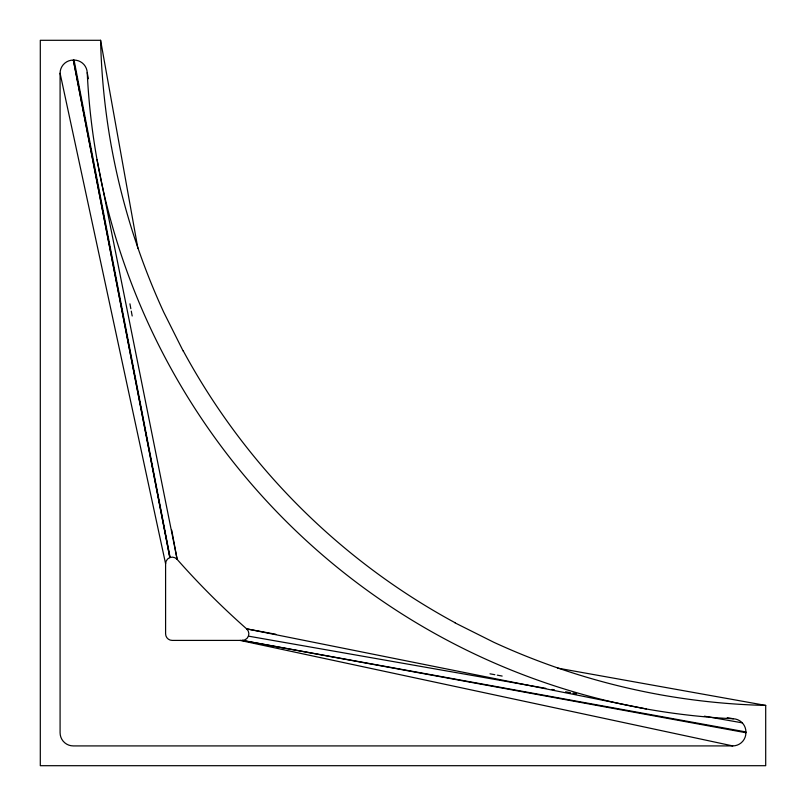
<?xml version="1.0" encoding="UTF-8"?>
<svg xmlns="http://www.w3.org/2000/svg" width="806" height="806" viewBox="0 0 806 806"><rect width="100%" height="100%" fill="white"/><g stroke="black" fill="none" stroke-linecap="round" stroke-linejoin="round"><path stroke-width="1.21" d="M137.897 248.409L100.599 40.3L40.3 40.3L40.3 765.7L765.7 765.7L765.7 705.411L557.591 668.103M74.061 60.077L73.356 60.077A13.188 13.188 0 0 0 60.087 73.265L60.087 732.725A13.188 13.188 0 0 0 73.275 745.913L732.725 745.913A13.188 13.188 0 0 0 745.913 732.725L745.913 731.939A13.188 13.188 0 0 0 733.359 718.771A679.236 679.236 0 0 1 87.229 72.641A13.188 13.188 0 0 0 74.061 60.077L170.106 557.47M765.7 705.411C729.833 704.595 694.067 700.888 658.764 694.49M248.439 636.146L545.773 688.344M551.959 689.432L554.437 689.865M565.57 691.82L570.517 692.686M572.975 693.12L576.612 693.754M704.424 716.191L706.822 716.615M708.041 716.826L742.276 722.841M745.913 731.939L242.274 640.407A6.599 6.599 0 0 0 246.636 628.861A784.752 784.752 0 0 1 177.139 559.364L97.042 159.709M745.913 732.725L242.193 640.407L172.192 640.407A6.599 6.599 0 0 1 165.593 633.808L165.593 563.726L60.087 73.265M275.843 634.262L246.636 628.861L646.281 708.958M489.998 673.816L494.864 674.713M497.292 675.166L502.168 676.063M727.274 717.642L733.359 718.771M240.057 640.407L732.725 745.913M454.957 622.837L493.766 642.261A692.807 692.807 0 0 0 658.774 694.48M183.174 351.063L163.749 312.244A692.828 692.828 0 0 1 111.53 147.236M87.229 72.641L88.358 78.726M129.937 303.832L130.834 308.698M131.287 311.136L132.184 316.002M171.738 530.157L177.139 559.364A6.599 6.599 0 0 0 165.593 563.726M111.51 147.236C105.112 111.943 101.415 76.167 100.599 40.3M455.027 622.706A673.776 673.776 0 0 1 183.305 350.993M169.854 557.561L73.356 60.077L169.834 557.571"/></g></svg>
